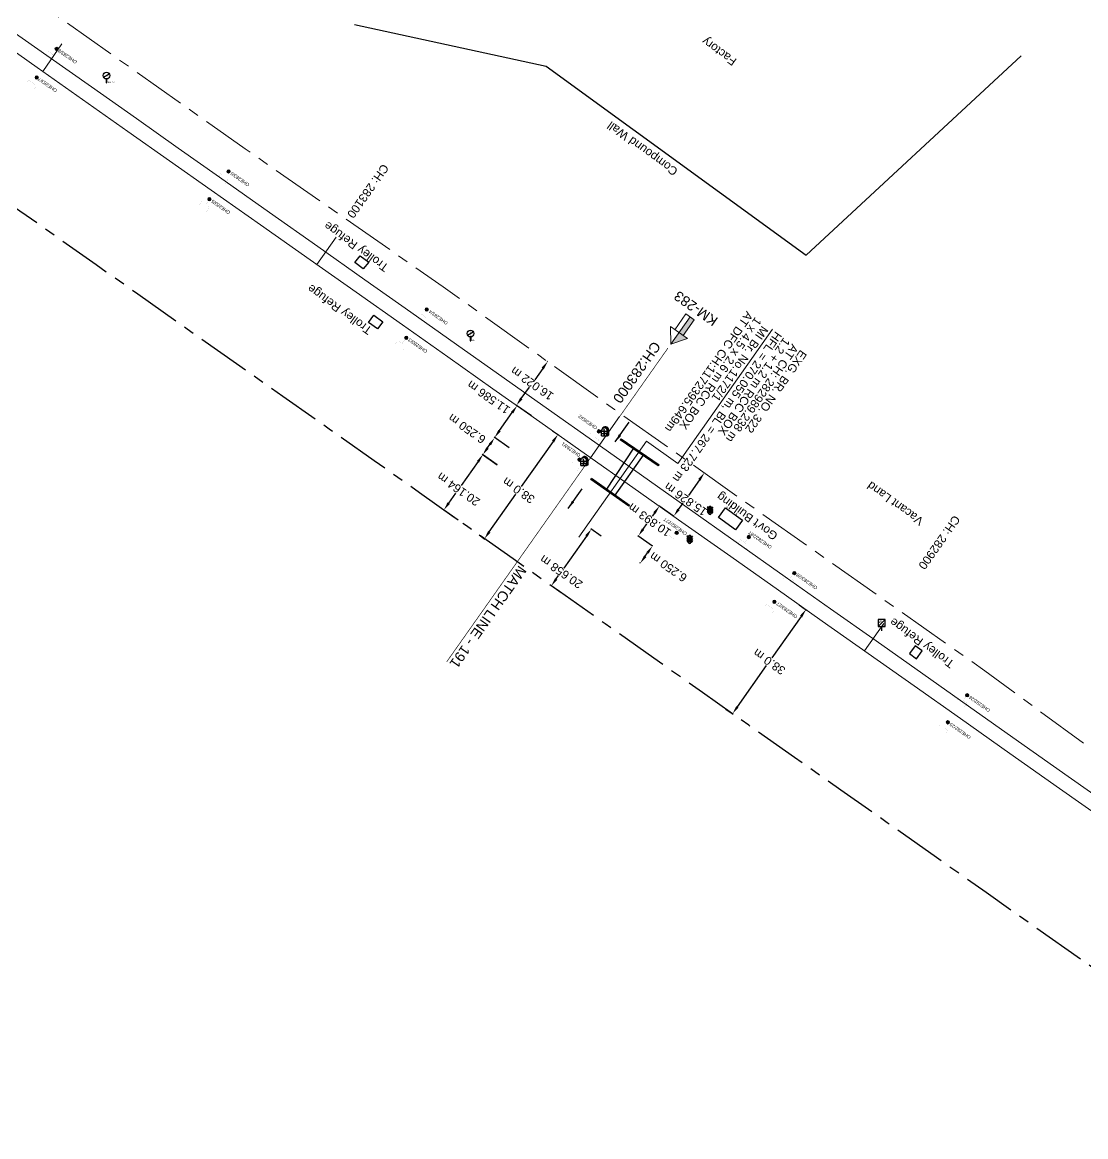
# Model space of a CAD drawing. Header units: metres. Extents: x 646303 to 662875, y 3366650 to 3378730.
# Drawn here: x 658349.4 to 658666.7, y 3369534.9 to 3369867.3 of the extents above; entities that cross this region are included whole.
import ezdxf
from ezdxf.enums import TextEntityAlignment as Align

# ---------------------------------------------------------------- set-up
doc = ezdxf.new("R2010")
doc.units = ezdxf.units.M
doc.header["$MEASUREMENT"] = 0
doc.header["$PDMODE"] = 3
doc.header["$PDSIZE"] = 0.5
doc.linetypes.add('CENTER', pattern=[50.8, 31.75, -6.35, 6.35, -6.35])
doc.linetypes.add('PHANTOM2', pattern=[1.25, 0.625, -0.125, 0.125, -0.125, 0.125, -0.125])
for name, color, linetype, lineweight in [('BOUNDARY DIMENTION', 10, 'Continuous', 0), ('BRIDGE DETAILS PLAN', 7, 'Continuous', 0), ('CANAL BOTTOM', 5, 'Continuous', 0), ('Existing Chainage', 7, 'Continuous', 0), ('Existing IR Track', 143, 'Continuous', 0), ('Existing Railway Boundary', 7, 'CENTER', 0), ('KM STONE', 7, 'Continuous', 0), ('OHE MAST', 8, 'Continuous', 0), ('OHE MAST TEXT', 8, 'Continuous', 0)]:
    doc.layers.add(name, color=color, linetype=linetype, lineweight=lineweight)
for name, color, linetype in [('COMPOUND_WALL', 251, 'Continuous'), ('CULVERT_PARAPET', 7, 'Continuous'), ('DFCC Boundary', 6, 'CENTER'), ('Dimension', 10, 'Continuous'), ('GOVT_BUILDING', 251, 'Continuous'), ('KILOMETER_STONE', 251, 'Continuous'), ('MATCH LINE', 7, 'Continuous'), ('SFL_SOFFIT_LVL', 251, 'Continuous'), ('Side Details', 251, 'Continuous'), ('Sign Board', 251, 'Continuous'), ('SIGNAL_POST', 8, 'Continuous'), ('T_G', 8, 'Continuous'), ('T_P', 8, 'Continuous'), ('TROLLEY_STAND', 7, 'Continuous')]:
    doc.layers.add(name, color=color, linetype=linetype)
doc.styles.add('CUT-FILL', font='cut-fill.shx', dxfattribs={"height": 2})
doc.styles.add('notes', font='romans.shx', dxfattribs={"height": 2})
doc.styles.get("Standard").update_dxf_attribs({"font": 'arial.ttf'})
doc.styles.add('Style-Arial', font='arial.ttf')
doc.dimstyles.new('DIM', dxfattribs={"dimtxt": 2.5, "dimasz": 2.5, "dimexe": 0.18, "dimexo": 0.0625, "dimgap": 0.09, "dimtad": 0, "dimtih": 1, "dimtoh": 1, "dimdec": 3, "dimzin": 0, "dimdsep": 46, "dimtxsty": 'Standard', "dimcen": 0.09, "dimadec": 0, "dimazin": 0, "dimtfac": 1, "dimtdec": 3, "dimtofl": 0, "dimtmove": 0, "dimatfit": 3, "dimfxl": 1, "dimtolj": 1, "dimtzin": 0, "dimarcsym": 0})
doc.dimstyles.new('ISO-25', dxfattribs={"dimtxt": 2.5, "dimasz": 2.5, "dimexe": 1.25, "dimexo": 0.625, "dimtad": 1, "dimtxsty": 'Standard', "dimcen": 2.5, "dimadec": 0, "dimazin": 0, "dimtfac": 1, "dimtmove": 0, "dimatfit": 3, "dimfxl": 1, "dimarcsym": 0})

# ---------------------------------------------------------------- blocks, each defined once
blk = doc.blocks.new('KMS')
blk.add_hatch(color=256).paths.add_polyline_path([(0.84, 1.71), (0.84, 0), (1.28, 0.25), (1.28, 1.71, 0.82134), (-0.65, 2.08, -0.601821)])
for points in [[(-0.84, 0), (-0.84, 1.71)], [(-0.84, 1.38), (0.84, 1.38)], [(-0.84, 0.64), (0.84, 0.64)], [(-0.84, 0), (0.84, 0)], [(0.84, 0), (0.84, 1.71)], [(0.84, 0), (1.28, 0.25)], [(1.28, 0.25), (1.28, 1.71)]]:
    blk.add_lwpolyline(points)
for centre, radius, start, end in [((0, 1.5), 0.867, 14.1462, 165.8538), ((0.28, 1.7), 1, 0.4859, 158.6661)]:
    blk.add_arc(centre, radius, start, end)
at = {"style": 'notes'}
for s, p in [('S', (-0.25, 0.09)), ('K', (-0.25, 1.58)), ('M', (-0.25, 0.81))]:
    blk.add_text(s, height=0.391, dxfattribs=at).set_placement(p)
blk = doc.blocks.new('SIG')
for color, points in [(1, [(-0.22, 0.42, 0.180295), (-0.01, 0.33, -0.00255), (0.01, 0.33, -0.00255), (0.02, 0.33, 0.180295), (0.23, 0.42, -0.002654), (0.25, 0.44, 0.184495), (0.33, 0.65, 1.000001), (-0.32, 0.65, 0.184495), (-0.24, 0.44, -0.002654)]), (2, [(0.23, -0.23, -0.002654), (0.25, -0.21, 0.184495), (0.33, 0.01, 1.000001), (-0.32, 0.01, 0.184495), (-0.24, -0.21, -0.002654), (-0.22, -0.23, 0.180295), (-0.01, -0.32, -0.00255), (0.01, -0.32, -0.00255), (0.02, -0.32, 0.180295)]), (3, [(0.23, -0.88, -0.002654), (0.25, -0.86, 0.184495), (0.33, -0.64, 1.000001), (-0.32, -0.64, 0.184495), (-0.24, -0.86, -0.002654), (-0.22, -0.88, 0.395599)])]:
    blk.add_hatch(color=color).paths.add_polyline_path(points)
for p, q in [((-0.31, 0.98), (-0.32, -0.9)), ((0.33, -0.9), (0.32, 0.98))]:
    blk.add_line(p, q)
for points in [[(-0.31, 0.98), (-0.81, 0.98, 0.198758), (-0.42, 0.41, 0.003814), (-0.31, 0.39, 0.003814)], [(-0.31, 0.33), (-0.81, 0.33, 0.198758), (-0.42, -0.23, 0.003727), (-0.32, -0.26, 0.003727)], [(0.32, 0.98), (0.82, 0.98, -0.198758), (0.44, 0.41, -0.003814), (0.32, 0.39, -0.003814)], [(0.32, 0.33), (0.82, 0.33, -0.198758), (0.44, -0.23, -0.003727), (0.33, -0.26, -0.003727)], [(-0.32, -0.32), (-0.81, -0.32, 0.198758), (-0.42, -0.88, 0.003639), (-0.32, -0.9)], [(0.33, -0.32), (0.82, -0.32, -0.198758), (0.44, -0.88, -0.003639), (0.33, -0.9)]]:
    blk.add_lwpolyline(points, format="xyb")
for centre, radius, start, end in [((0.01, 0.91), 0.324, 12.4049, 167.5951), ((0.01, 0.81), 0.357, 27.7578, 152.2422), ((0.01, -0.9), 0.324, 181.4572, 358.5428)]:
    blk.add_arc(centre, radius, start, end)
blk = doc.blocks.new('T-P')
at = {"color": 8}
for points in [[(-0.8, 1.71), (0.92, 2.73)], [(-0.78, 1.68), (0.94, 2.7)], [(0, 1.2), (0, 0)], [(0, 0), (0.15, 0)], [(0.15, 1.2), (0.15, 0)]]:
    blk.add_lwpolyline(points, dxfattribs=at)
blk.add_circle((0.08, 2.19), 1, dxfattribs=at)
at = {"color": 8, "style": 'CUT-FILL'}
for s, p in [('T', (-0.01, 2.5, 203.18)), ('P', (-0.01, 1.51, 203.18))]:
    blk.add_text(s, height=0.4, dxfattribs=at).set_placement(p)
blk = doc.blocks.new('T-G')
at = {"color": 8}
for points in [[(-0.87, 1.71), (0.85, 2.73)], [(-0.85, 1.68), (0.87, 2.7)], [(-0.07, 1.2), (-0.07, 0)], [(-0.07, 0), (0.07, 0)], [(0.07, 1.2), (0.07, 0)]]:
    blk.add_lwpolyline(points, dxfattribs=at)
blk.add_circle((0, 2.19), 1, dxfattribs=at)
at = {"color": 8, "style": 'CUT-FILL'}
for s, p in [('T', (-0.08, 2.5, 203.18)), ('G', (-0.08, 1.51, 203.18))]:
    blk.add_text(s, height=0.4, dxfattribs=at).set_placement(p)
blk = doc.blocks.new('WL')
for p, q in [((1.07, 3.42), (-1.06, 3.42)), ((-1.06, 3.42), (-1.06, 1.29)), ((1.07, 1.29), (1.07, 3.42)), ((-1.06, 1.29), (1.07, 1.29)), ((0, 1.29), (0, 0))]:
    blk.add_line(p, q)
blk.add_lwpolyline([(-1.06, 1.29), (1.07, 3.42)])
at = {"style": 'CUT-FILL'}
for s, p in [('W', (-0.84, 2.35)), ('L', (0.43, 1.56))]:
    blk.add_text(s, height=0.739, dxfattribs=at).set_placement(p)
blk = doc.blocks.new('OHE MAST')
h = blk.add_hatch(color=256)
edge = h.paths.add_edge_path()
edge.add_arc((0, 0), 0.514, 0, 360)
at = {"const_width": 0.01, "flags": 128}
for points in [[(1.5, 3.5), (1.5, 2), (-1.5, 2), (-1.5, 3.5)], [(0, 2), (0, 0)]]:
    blk.add_lwpolyline(points, dxfattribs=at)
blk.add_circle((0, 0), 0.514)
blk = doc.blocks.new('KM POST PLAN')
at = {"extrusion": (0, 0, -1)}
h = blk.add_hatch(color=256, dxfattribs=at)
h.paths.add_polyline_path([(0, -20), (0, -8.47), (3, -8.47), (3, -20)])
h.paths.add_polyline_path([(0, -8.47), (0, 0), (6.25, -8.47), (3, -8.47)], flags=16)
at = {"flags": 128}
for points in [[(0, 0), (-6.25, -8.47), (6.25, -8.47)], [(0, 0), (0, -20)], [(0, 0), (6.25, -8.47)], [(3, -8.47), (3, -20), (-3, -20), (-3, -8.47)]]:
    blk.add_lwpolyline(points, dxfattribs=at)
at = {"style": 'Style-Arial'}
blk.add_attdef('KM-POST', text='', height=6, dxfattribs=at).set_placement((0, -26, -263.95), align=Align.MIDDLE_CENTER)
blk = doc.blocks.new('*D1614')
at = {"layer": 'Defpoints', "color": 0, "transparency": 16777216}
for p in [(658537.41, 3369711.13), (658537.5, 3369711.07), (658533.9, 3369705.96)]:
    blk.add_point(p, dxfattribs=at)
at = {"layer": 'Dimension', "color": 0, "lineweight": -2, "transparency": 16777216}
for p, q in [((658537.45, 3369711.1), (658537.26, 3369711.24)), ((658535.25, 3369708.07), (658535.97, 3369709.09)), ((658533.85, 3369705.99), (658533.66, 3369706.13))]:
    blk.add_line(p, q, dxfattribs=at)
at = {"layer": 'Dimension', "color": 0, "transparency": 16777216}
for points in [[(658535.63, 3369709.33), (658536.31, 3369708.85), (658537.41, 3369711.13)], [(658534.91, 3369708.31), (658535.59, 3369707.83), (658533.81, 3369706.02)]]:
    blk.add_solid(points, dxfattribs=at)
at = {"layer": 'Dimension', "color": 0, "lineweight": 0, "transparency": 16777216, "insert": (658542.15, 3369704.85), "char_height": 2.5, "attachment_point": 5, "rotation": 145}
blk.add_mtext('\\A1;6.250 m', dxfattribs=at)
blk = doc.blocks.new('*D1615')
at = {"layer": 'Defpoints', "color": 0, "transparency": 16777216}
for p in [(658539.48, 3369723), (658543.76, 3369719.99), (658537.48, 3369711.08)]:
    blk.add_point(p, dxfattribs=at)
at = {"layer": 'Dimension', "color": 0, "lineweight": -2, "transparency": 16777216}
for p, q in [((658538.04, 3369720.96), (658537.36, 3369720)), ((658543.71, 3369720.02), (658539.33, 3369723.11)), ((658534.64, 3369716.14), (658535.78, 3369717.76)), ((658537.43, 3369711.12), (658533.05, 3369714.2))]:
    blk.add_line(p, q, dxfattribs=at)
at = {"layer": 'Dimension', "color": 0, "transparency": 16777216}
for points in [[(658537.7, 3369721.2), (658538.38, 3369720.72), (658539.48, 3369723)], [(658534.3, 3369716.38), (658534.98, 3369715.9), (658533.2, 3369714.1)]]:
    blk.add_solid(points, dxfattribs=at)
at = {"layer": 'Dimension', "color": 0, "lineweight": 0, "transparency": 16777216, "insert": (658536.57, 3369718.88), "char_height": 2.5, "attachment_point": 5, "rotation": 145}
blk.add_mtext('\\A1;10.893 m', dxfattribs=at)
blk = doc.blocks.new('*D1616')
at = {"layer": 'Defpoints', "color": 0, "transparency": 16777216}
for p in [(658490.35, 3369743.44), (658494.76, 3369740.38), (658491.19, 3369735.24)]:
    blk.add_point(p, dxfattribs=at)
at = {"layer": 'Dimension', "color": 0, "lineweight": -2, "transparency": 16777216}
for p, q in [((658494.71, 3369740.42), (658490.2, 3369743.54)), ((658488.21, 3369740.36), (658488.92, 3369741.39)), ((658491.14, 3369735.28), (658486.64, 3369738.41))]:
    blk.add_line(p, q, dxfattribs=at)
at = {"layer": 'Dimension', "color": 0, "transparency": 16777216}
for points in [[(658488.58, 3369741.62), (658489.26, 3369741.15), (658490.35, 3369743.44)], [(658487.87, 3369740.6), (658488.55, 3369740.12), (658486.78, 3369738.3)]]:
    blk.add_solid(points, dxfattribs=at)
at = {"layer": 'Dimension', "color": 0, "lineweight": 0, "transparency": 16777216, "insert": (658482.09, 3369746.11), "char_height": 2.5, "attachment_point": 5, "rotation": 145}
blk.add_mtext('\\A1;6.250 m', dxfattribs=at)
blk = doc.blocks.new('*D1617')
at = {"layer": 'Defpoints', "color": 0, "transparency": 16777216}
for p in [(658497.03, 3369752.96), (658501.41, 3369749.87), (658494.73, 3369740.4)]:
    blk.add_point(p, dxfattribs=at)
at = {"layer": 'Dimension', "color": 0, "lineweight": -2, "transparency": 16777216}
for p, q in [((658501.36, 3369749.9), (658496.89, 3369753.06)), ((658491.79, 3369745.53), (658495.59, 3369750.91)), ((658494.68, 3369740.44), (658490.2, 3369743.59))]:
    blk.add_line(p, q, dxfattribs=at)
at = {"layer": 'Dimension', "color": 0, "transparency": 16777216}
for points in [[(658495.25, 3369751.15), (658495.93, 3369750.67), (658497.03, 3369752.96)], [(658491.45, 3369745.77), (658492.13, 3369745.29), (658490.35, 3369743.49)]]:
    blk.add_solid(points, dxfattribs=at)
at = {"layer": 'Dimension', "color": 0, "lineweight": 0, "transparency": 16777216, "insert": (658488.53, 3369755.46), "char_height": 2.5, "attachment_point": 5, "rotation": 145}
blk.add_mtext('\\A1;11.586 m', dxfattribs=at)
blk = doc.blocks.new('*D1746')
at = {"layer": 'Defpoints', "color": 0, "linetype": 'ByBlock', "ltscale": 0.5, "transparency": 16777216}
for p in [(658552.9, 3369732.91), (658552.9, 3369732.91), (658543.76, 3369719.99)]:
    blk.add_point(p, dxfattribs=at)
at = {"layer": 'Existing Railway Boundary', "color": 0, "linetype": 'ByBlock', "lineweight": -2, "ltscale": 0.5, "transparency": 16777216}
for p, q in [((658551.45, 3369730.86), (658548.13, 3369726.17)), ((658552.85, 3369732.94), (658552.75, 3369733.01)), ((658545.2, 3369722.03), (658546.56, 3369723.94)), ((658543.71, 3369720.02), (658543.61, 3369720.09))]:
    blk.add_line(p, q, dxfattribs=at)
at = {"layer": 'Existing Railway Boundary', "color": 0, "linetype": 'ByBlock', "ltscale": 0.5, "transparency": 16777216}
for points in [[(658551.11, 3369731.11), (658551.79, 3369730.62), (658552.9, 3369732.91)], [(658544.86, 3369722.27), (658545.54, 3369721.79), (658543.76, 3369719.99)]]:
    blk.add_solid(points, dxfattribs=at)
at = {"layer": 'Existing Railway Boundary', "color": 0, "linetype": 'ByBlock', "ltscale": 0.5, "transparency": 16777216, "insert": (658547.35, 3369725.06), "char_height": 2.5, "attachment_point": 5, "rotation": 145}
blk.add_mtext('\\A1;15.826 m', dxfattribs=at)
blk = doc.blocks.new('*D1747')
at = {"layer": 'Defpoints', "color": 0, "linetype": 'ByBlock', "ltscale": 0.5, "transparency": 16777216}
for p in [(658506.17, 3369766.12), (658506.17, 3369766.12), (658496.85, 3369753.09)]:
    blk.add_point(p, dxfattribs=at)
at = {"layer": 'Existing Railway Boundary', "color": 0, "linetype": 'ByBlock', "lineweight": -2, "ltscale": 0.5, "transparency": 16777216}
for p, q in [((658504.71, 3369764.08), (658502.3, 3369760.71)), ((658506.12, 3369766.15), (658506.02, 3369766.22)), ((658498.3, 3369755.12), (658500.71, 3369758.49)), ((658496.8, 3369753.12), (658496.7, 3369753.19))]:
    blk.add_line(p, q, dxfattribs=at)
at = {"layer": 'Existing Railway Boundary', "color": 0, "linetype": 'ByBlock', "ltscale": 0.5, "transparency": 16777216}
for points in [[(658504.38, 3369764.33), (658505.05, 3369763.84), (658506.17, 3369766.12)], [(658497.96, 3369755.36), (658498.64, 3369754.88), (658496.85, 3369753.09)]]:
    blk.add_solid(points, dxfattribs=at)
at = {"layer": 'Existing Railway Boundary', "color": 0, "linetype": 'ByBlock', "ltscale": 0.5, "transparency": 16777216, "insert": (658501.51, 3369759.6), "char_height": 2.5, "attachment_point": 5, "rotation": 145}
blk.add_mtext('\\A1;16.022 m', dxfattribs=at)
blk = doc.blocks.new('*D1491')
at = {"layer": 'Defpoints', "color": 0, "transparency": 16777216}
for p in [(658522.14, 3369714.04), (658507.26, 3369699.25), (658510.23, 3369697.16)]:
    blk.add_point(p, dxfattribs=at)
at = {"layer": 'Dimension', "color": 0, "lineweight": -2, "transparency": 16777216}
for p, q in [((658517.72, 3369714.09), (658510.98, 3369704.53)), ((658522.09, 3369714.07), (658519.02, 3369716.24)), ((658508.7, 3369701.29), (658509.41, 3369702.3)), ((658510.18, 3369697.19), (658507.11, 3369699.35))]:
    blk.add_line(p, q, dxfattribs=at)
at = {"layer": 'Dimension', "color": 0, "transparency": 16777216}
for points in [[(658517.38, 3369714.33), (658518.07, 3369713.85), (658519.17, 3369716.13)], [(658508.36, 3369701.53), (658509.04, 3369701.05), (658507.26, 3369699.25)]]:
    blk.add_solid(points, dxfattribs=at)
at = {"layer": 'Dimension', "color": 0, "lineweight": 0, "transparency": 16777216, "insert": (658510.2, 3369703.41), "char_height": 2.5, "attachment_point": 5, "rotation": 145}
blk.add_mtext('\\A1;20.658 m', dxfattribs=at)
blk = doc.blocks.new('*D1461')
at = {"layer": 'BOUNDARY DIMENTION', "color": 0, "lineweight": -2, "transparency": 16777216}
for p, q in [((662244.85, 3367095.44), (662244.16, 3367095.87)), ((662242.98, 3367093.66), (662239.54, 3367088.19)), ((662233.82, 3367079.1), (662238.08, 3367085.88)), ((662233.03, 3367076.64), (662232.33, 3367077.07))]:
    blk.add_line(p, q, dxfattribs=at)
at = {"layer": 'BOUNDARY DIMENTION', "color": 0, "transparency": 16777216}
for points in [[(662242.62, 3367093.88), (662243.33, 3367093.44), (662244.31, 3367095.78)], [(662233.46, 3367079.32), (662234.17, 3367078.87), (662232.49, 3367076.98)]]:
    blk.add_solid(points, dxfattribs=at)
at = {"layer": 'Defpoints', "color": 0, "linetype": 'Continuous', "ltscale": 0.5, "transparency": 16777216}
for p in [(647418.1, 3377902.15), (647420.31, 3377900.52), (647398.68, 3377871.33)]:
    blk.add_point(p, dxfattribs=at)
at = {"layer": 'Defpoints', "color": 0, "transparency": 16777216}
for p in [(662244.31, 3367095.78), (662244.9, 3367095.41), (662233.08, 3367076.61)]:
    blk.add_point(p, dxfattribs=at)
at = {"layer": 'DFCC Boundary', "color": 0, "linetype": 'Continuous', "lineweight": -2, "ltscale": 0.5, "transparency": 16777216}
for p, q in [((647416.61, 3377900.14), (647413.17, 3377895.5)), ((647420.26, 3377900.55), (647417.96, 3377902.26)), ((647397.96, 3377874.97), (647411.54, 3377893.3)), ((647398.63, 3377871.36), (647396.32, 3377873.07))]:
    blk.add_line(p, q, dxfattribs=at)
at = {"layer": 'DFCC Boundary', "color": 0, "linetype": 'Continuous', "ltscale": 0.5, "transparency": 16777216}
for points in [[(647416.28, 3377900.39), (647416.95, 3377899.9), (647418.1, 3377902.15)], [(647397.62, 3377875.22), (647398.29, 3377874.72), (647396.47, 3377872.96)]]:
    blk.add_solid(points, dxfattribs=at)
at = {"layer": 'BOUNDARY DIMENTION', "color": 0, "transparency": 16777216, "insert": (662238.81, 3367087.03), "char_height": 2.5, "attachment_point": 5, "rotation": 145}
blk.add_mtext('\\A1;22.208 m', dxfattribs=at)
at = {"layer": 'DFCC Boundary', "color": 0, "linetype": 'Continuous', "ltscale": 0.5, "transparency": 16777216, "insert": (647412.36, 3377894.4), "char_height": 2.5, "attachment_point": 5, "rotation": 145}
blk.add_mtext('\\A1;36.332 m', dxfattribs=at)
blk = doc.blocks.new('*D1462')
at = {"layer": 'BOUNDARY DIMENTION', "color": 0, "lineweight": -2, "transparency": 16777216}
for p, q in [((662551.8, 3366887.49), (662550.44, 3366888.48)), ((662549.11, 3366886.35), (662541.43, 3366875.79)), ((662534.84, 3366866.73), (662539.82, 3366873.58)), ((662534.58, 3366863.83), (662533.22, 3366864.82))]:
    blk.add_line(p, q, dxfattribs=at)
at = {"layer": 'BOUNDARY DIMENTION', "color": 0, "transparency": 16777216}
for points in [[(662548.78, 3366886.6), (662549.45, 3366886.11), (662550.58, 3366888.38)], [(662534.5, 3366866.98), (662535.18, 3366866.49), (662533.37, 3366864.71)]]:
    blk.add_solid(points, dxfattribs=at)
at = {"layer": 'Defpoints', "color": 0, "linetype": 'Continuous', "ltscale": 0.5, "transparency": 16777216}
for p in [(647247.45, 3378028.49), (647249.19, 3378027.21), (647225.93, 3377999.21)]:
    blk.add_point(p, dxfattribs=at)
at = {"layer": 'Defpoints', "color": 0, "transparency": 16777216}
for p in [(662551.85, 3366887.45), (662533.37, 3366864.71), (662534.63, 3366863.79)]:
    blk.add_point(p, dxfattribs=at)
at = {"layer": 'DFCC Boundary', "color": 0, "linetype": 'Continuous', "lineweight": -2, "ltscale": 0.5, "transparency": 16777216}
for p, q in [((647247.5, 3378028.45), (647249.34, 3378027.1)), ((647247.71, 3378025.19), (647242.02, 3378017.45)), ((647229.16, 3377999.94), (647240.4, 3378015.24)), ((647225.98, 3377999.17), (647227.82, 3377997.82))]:
    blk.add_line(p, q, dxfattribs=at)
at = {"layer": 'DFCC Boundary', "color": 0, "linetype": 'Continuous', "ltscale": 0.5, "transparency": 16777216}
for points in [[(647247.37, 3378025.44), (647248.05, 3378024.94), (647249.19, 3378027.21)], [(647228.82, 3378000.19), (647229.49, 3377999.7), (647227.68, 3377997.93)]]:
    blk.add_solid(points, dxfattribs=at)
at = {"layer": 'BOUNDARY DIMENTION', "color": 0, "transparency": 16777216, "insert": (662540.62, 3366874.68), "char_height": 2.5, "attachment_point": 5, "rotation": 145}
blk.add_mtext('\\A1;29.264 m', dxfattribs=at)
at = {"layer": 'DFCC Boundary', "color": 0, "linetype": 'Continuous', "ltscale": 0.5, "transparency": 16777216, "insert": (647241.21, 3378016.35), "char_height": 2.5, "attachment_point": 5, "rotation": 145}
blk.add_mtext('\\A1;36.332 m', dxfattribs=at)
blk = doc.blocks.new('*D1463')
at = {"layer": 'BOUNDARY DIMENTION', "color": 0, "lineweight": -2, "transparency": 16777216}
for p, q in [((662172.51, 3367140.93), (662173.68, 3367140.19)), ((662172.2, 3367138.17), (662169.01, 3367133.1)), ((662164.89, 3367126.55), (662167.55, 3367130.78)), ((662162.55, 3367125.07), (662163.71, 3367124.34))]:
    blk.add_line(p, q, dxfattribs=at)
at = {"layer": 'BOUNDARY DIMENTION', "color": 0, "transparency": 16777216}
for points in [[(662171.85, 3367138.39), (662172.55, 3367137.95), (662173.53, 3367140.29)], [(662164.54, 3367126.77), (662165.24, 3367126.33), (662163.56, 3367124.44)]]:
    blk.add_solid(points, dxfattribs=at)
at = {"layer": 'Defpoints', "color": 0, "linetype": 'Continuous', "ltscale": 0.5, "transparency": 16777216}
for p in [(647211.24, 3378055.28), (647211.52, 3378055.08), (647189.88, 3378025.9)]:
    blk.add_point(p, dxfattribs=at)
at = {"layer": 'Defpoints', "color": 0, "transparency": 16777216}
for p in [(662172.46, 3367140.96), (662173.53, 3367140.29), (662162.49, 3367125.11)]:
    blk.add_point(p, dxfattribs=at)
at = {"layer": 'DFCC Boundary', "color": 0, "linetype": 'Continuous', "lineweight": -2, "ltscale": 0.5, "transparency": 16777216}
for p, q in [((647209.75, 3378053.28), (647208.18, 3378051.16)), ((647211.47, 3378055.12), (647211.1, 3378055.39)), ((647191.09, 3378028.11), (647206.55, 3378048.96)), ((647189.83, 3378025.93), (647189.46, 3378026.21))]:
    blk.add_line(p, q, dxfattribs=at)
at = {"layer": 'DFCC Boundary', "color": 0, "linetype": 'Continuous', "ltscale": 0.5, "transparency": 16777216}
for points in [[(647209.42, 3378053.52), (647210.09, 3378053.03), (647211.24, 3378055.28)], [(647190.76, 3378028.36), (647191.43, 3378027.86), (647189.6, 3378026.1)]]:
    blk.add_solid(points, dxfattribs=at)
at = {"layer": 'BOUNDARY DIMENTION', "color": 0, "transparency": 16777216, "insert": (662168.28, 3367131.94), "char_height": 2.5, "attachment_point": 5, "rotation": 145}
blk.add_mtext('\\A1;18.726 m', dxfattribs=at)
at = {"layer": 'DFCC Boundary', "color": 0, "linetype": 'Continuous', "ltscale": 0.5, "transparency": 16777216, "insert": (647207.37, 3378050.06), "char_height": 2.5, "attachment_point": 5, "rotation": 145}
blk.add_mtext('\\A1;36.332 m', dxfattribs=at)
blk = doc.blocks.new('*D1915')
at = {"layer": 'BOUNDARY DIMENTION', "color": 0, "lineweight": -2, "transparency": 16777216}
for p, q in [((658491.11, 3369735.3), (658486.68, 3369738.43)), ((658485.38, 3369736.29), (658480.35, 3369729.16)), ((658476.64, 3369723.9), (658478.77, 3369726.92)), ((658479.48, 3369718.83), (658475.05, 3369721.96))]:
    blk.add_line(p, q, dxfattribs=at)
at = {"layer": 'BOUNDARY DIMENTION', "color": 0, "transparency": 16777216}
for points in [[(658485.04, 3369736.53), (658485.72, 3369736.05), (658486.82, 3369738.33)], [(658476.29, 3369724.14), (658476.98, 3369723.66), (658475.19, 3369721.86)]]:
    blk.add_solid(points, dxfattribs=at)
at = {"layer": 'Defpoints', "color": 0, "transparency": 16777216}
for p in [(658491.16, 3369735.27), (658475.19, 3369721.86), (658479.53, 3369718.8)]:
    blk.add_point(p, dxfattribs=at)
at = {"layer": 'BOUNDARY DIMENTION', "color": 0, "transparency": 16777216, "insert": (658479.56, 3369728.04), "char_height": 2.5, "attachment_point": 5, "rotation": 145}
blk.add_mtext('\\A1;20.164 m', dxfattribs=at)
blk = doc.blocks.new('*D1896')
at = {"layer": 'Defpoints', "color": 0, "linetype": 'Continuous', "ltscale": 0.5, "transparency": 16777216}
for p in [(658581.14, 3369693.6), (658583.21, 3369692.14), (658559.25, 3369662.54)]:
    blk.add_point(p, dxfattribs=at)
at = {"layer": 'DFCC Boundary', "color": 0, "linetype": 'Continuous', "lineweight": -2, "ltscale": 0.5, "transparency": 16777216}
for p, q in [((658581.19, 3369693.56), (658583.36, 3369692.03)), ((658581.77, 3369690.09), (658573.05, 3369677.73)), ((658562.76, 3369663.12), (658571.48, 3369675.49)), ((658559.3, 3369662.5), (658561.47, 3369660.97))]:
    blk.add_line(p, q, dxfattribs=at)
at = {"layer": 'DFCC Boundary', "color": 0, "linetype": 'Continuous', "ltscale": 0.5, "transparency": 16777216}
for points in [[(658581.43, 3369690.33), (658582.11, 3369689.85), (658583.21, 3369692.14)], [(658562.42, 3369663.36), (658563.1, 3369662.88), (658561.32, 3369661.08)]]:
    blk.add_solid(points, dxfattribs=at)
at = {"layer": 'DFCC Boundary', "color": 0, "linetype": 'Continuous', "ltscale": 0.5, "transparency": 16777216, "insert": (658572.27, 3369676.61), "char_height": 2.5, "attachment_point": 5, "rotation": 145}
blk.add_mtext('\\A1;38.0 m', dxfattribs=at)
blk = doc.blocks.new('*D1755')
at = {"layer": 'Defpoints', "color": 0, "linetype": 'Continuous', "ltscale": 0.5, "transparency": 16777216}
for p in [(658507.56, 3369745.52), (658509.22, 3369744.35), (658485.65, 3369714.48)]:
    blk.add_point(p, dxfattribs=at)
at = {"layer": 'DFCC Boundary', "color": 0, "linetype": 'Continuous', "lineweight": -2, "ltscale": 0.5, "transparency": 16777216}
for p, q in [((658507.62, 3369745.48), (658509.37, 3369744.24)), ((658507.78, 3369742.31), (658498.27, 3369728.83)), ((658488.75, 3369715.35), (658496.69, 3369726.59)), ((658485.7, 3369714.44), (658487.46, 3369713.2))]:
    blk.add_line(p, q, dxfattribs=at)
at = {"layer": 'DFCC Boundary', "color": 0, "linetype": 'Continuous', "ltscale": 0.5, "transparency": 16777216}
for points in [[(658507.44, 3369742.55), (658508.12, 3369742.07), (658509.22, 3369744.35)], [(658488.41, 3369715.59), (658489.09, 3369715.11), (658487.31, 3369713.31)]]:
    blk.add_solid(points, dxfattribs=at)
at = {"layer": 'DFCC Boundary', "color": 0, "linetype": 'Continuous', "ltscale": 0.5, "transparency": 16777216, "insert": (658497.48, 3369727.71), "char_height": 2.5, "attachment_point": 5, "rotation": 145}
blk.add_mtext('\\A1;38.0 m', dxfattribs=at)

msp = doc.modelspace()

# ---------------------------------------------------------------- linework, layer by layer
at = {"layer": 'BRIDGE DETAILS PLAN', "color": 7, "linetype": 'Continuous', "lineweight": 0, "flags": 128}
msp.add_lwpolyline([(658573.2272, 3369775.7678), (658545.0216, 3369735.7811), (658535.6389, 3369742.3994), (658515.4673, 3369713.8023)], dxfattribs=at)
at = {"layer": 'COMPOUND_WALL', "linetype": 'Continuous'}
msp.add_polyline3d([(658448.546, 3369866.634, 270), (658505.693, 3369854.256, 270.026), (658583.284, 3369797.901, 270.058), (658647.446, 3369857.351, 270.005)], dxfattribs=at)
msp.add_polyline3d([(658448.546, 3369866.634, 270), (658505.693, 3369854.256, 270.026), (658583.284, 3369797.901, 270.058), (658647.446, 3369857.351, 270.005)], dxfattribs=at)
at = {"layer": 'CULVERT_PARAPET', "linetype": 'Continuous'}
for points in [[(658539.149, 3369735.037, 270.868), (658527.755, 3369742.763, 270.891), (658528.062, 3369743.059, 270.888), (658539.456, 3369735.333, 270.888)], [(658530.326, 3369722.965, 270.799), (658519.075, 3369730.996, 270.834), (658519.279, 3369731.333, 270.833), (658530.53, 3369723.302, 270.833)]]:
    msp.add_polyline3d(points, close=True, dxfattribs=at)
at = {"layer": 'DFCC Boundary', "ltscale": 0.5, "flags": 128}
msp.add_lwpolyline([(662565.6431, 3366842.0459), (662548.217, 3366854.2838), (662532.9064, 3366864.9999), (662517.5595, 3366875.7415), (662503.9915, 3366885.2805), (662490.4749, 3366894.7833), (662474.3945, 3366906.0736), (662458.24, 3366917.4159), (662441.4584, 3366929.1606), (662424.5366, 3366941.0035), (662407.7649, 3366952.7786), (662401.9048, 3366956.8928), (662320.9687, 3367015.5234), (662173.0911, 3367118.297), (662018.0169, 3367217.942), (662022.9408, 3367225.2355), (661945.6773, 3367280.5926), (661744.5178, 3367412.7853), (661728.4159, 3367389.8783), (661409.5023, 3367613.7762), (661431.3001, 3367645.1669), (661427.7408, 3367647.6718), (661418.8583, 3367653.9104), (661409.9095, 3367660.1956), (661395.2505, 3367670.5394), (661384.8196, 3367677.9127), (661375.1078, 3367684.7268), (661367.5374, 3367690.0517), (661358.0886, 3367696.6907), (661348.6239, 3367703.3322), (661344.5162, 3367706.2202), (661344.9668, 3367706.8618), (661335.3627, 3367713.6144), (661327.3851, 3367719.2077), (661318.2791, 3367725.5812), (661309.8813, 3367731.4842), (661284.4315, 3367749.4044), (661267.3402, 3367761.4491), (661243.4783, 3367778.4888), (661216.7453, 3367741.0546), (661213.241, 3367743.5572), (661195.5836, 3367756.6071), (661177.9702, 3367769.626), (661156.4467, 3367785.8356), (661148.0607, 3367792.1995), (661133.6905, 3367803.0041), (661119.5191, 3367813.6733), (661105.6946, 3367823.9215), (661093.9054, 3367832.6241), (661077.5228, 3367844.5054), (661061.2799, 3367856.285), (661045.32, 3367867.5775), (661029.0726, 3367879.0734), (661013.2584, 3367890.1762), (660997.2782, 3367901.3956), (660980.9788, 3367912.8451), (660964.6327, 3367924.3276), (660947.3461, 3367936.4864), (660930.1333, 3367948.5934), (660912.5707, 3367960.9093), (660894.9306, 3367973.2796), (660877.6422, 3367985.4277), (660860.2634, 3367997.6393), (660842.9781, 3368009.8166), (660825.4983, 3368022.131), (660811.339, 3368032.2028), (660797.4119, 3368042.1094), (660782.5128, 3368052.5993), (660767.4808, 3368063.1827), (660751.0012, 3368074.7254), (660734.3125, 3368086.4147), (660719.3275, 3368096.9585), (660704.3795, 3368107.4761), (660688.7093, 3368118.477), (660672.9397, 3368129.5475), (660655.797, 3368141.5941), (660638.5652, 3368153.7032), (660622.8618, 3368164.7374), (660607.1396, 3368175.7847), (660591.9852, 3368186.3839), (660576.7315, 3368197.0526), (660560.3095, 3368208.6108), (660544.116, 3368220.0082), (660528.3397, 3368231.0748), (660512.5414, 3368242.1568), (660497.4509, 3368252.7533), (660482.4222, 3368263.3065), (660466.968, 3368274.1704), (660451.6169, 3368284.9618), (660435.5277, 3368296.2674), (660419.4587, 3368307.5588), (660403.2343, 3368318.9753), (660387.0692, 3368330.3501), (660371.9016, 3368340.9863), (660362.0092, 3368347.9233), (660341.7308, 3368362.192), (660326.8725, 3368372.6492), (660312.0627, 3368383.0453), (660297.0115, 3368393.6109), (660281.2321, 3368404.7091), (660265.4328, 3368415.8212), (660253.8818, 3368423.9326), (660242.0763, 3368432.2231), (660226.6332, 3368443.1155), (660211.0272, 3368454.1226), (660195.2302, 3368465.2236), (660179.3654, 3368476.3723), (660162.5154, 3368488.1794), (660145.4635, 3368500.1281), (660129.3603, 3368511.4565), (660113.1961, 3368522.8278), (660097.2382, 3368534.0507), (660081.2523, 3368545.2932), (660064.458, 3368557.1251), (660047.7677, 3368568.8837), (660032.4691, 3368579.6352), (660017.2758, 3368590.3126), (660000.1632, 3368602.3052), (659983.0731, 3368614.282), (659967.2319, 3368625.4031), (659951.3427, 3368636.5582), (659932.0647, 3368650.1756), (659913.1258, 3368663.5536), (659898.2493, 3368674.0163), (659881.7667, 3368685.6055), (659866.0047, 3368696.7435), (659850.3373, 3368707.8146), (659834.6333, 3368718.8575), (659818.6461, 3368730.0995), (659804.3398, 3368740.181), (659789.9481, 3368750.3227), (659772.9194, 3368762.3136), (659755.8766, 3368774.3145), (659741.0752, 3368784.7603), (659726.3396, 3368795.1596), (659712.011, 3368805.2432), (659697.6029, 3368815.3827), (659684.3535, 3368824.7302), (659671.1528, 3368834.0432), (659654.2885, 3368845.8933), (659636.8714, 3368858.1319), (659622.1467, 3368868.7872), (659608.2832, 3368878.8192), (659592.7424, 3368889.7844), (659576.9096, 3368900.9551), (659562.5868, 3368911.0537), (659553.5917, 3368917.3959), (659534.7433, 3368930.6917), (659521.2685, 3368940.2021), (659508.0292, 3368949.5538), (659494.8098, 3368958.8914), (659481.3273, 3368968.4018), (659467.9498, 3368977.8382), (659454.4923, 3368987.2582), (659440.7837, 3368996.854), (659425.5597, 3369007.614), (659410.0492, 3369018.5753), (659397.5675, 3369027.3641), (659384.5623, 3369036.5214), (659370.5054, 3369046.4276), (659356.4132, 3369056.3585), (659342.3201, 3369066.3092), (659331.8447, 3369073.7055), (659314.7098, 3369085.825), (659301.2296, 3369095.3614), (659287.1805, 3369105.2924), (659273.0852, 3369115.2561), (659259.8762, 3369124.5882), (659246.575, 3369133.9855), (659233.3676, 3369143.319), (659220.1207, 3369152.6803), (659206.3404, 3369162.3938), (659192.4106, 3369172.2127), (659178.3672, 3369182.1367), (659164.3785, 3369192.022), (659162.9385, 3369193.0388), (659183.6795, 3369222.4635), (659172.119, 3369230.6258), (659159.1298, 3369239.7969), (659148.6068, 3369247.2055), (659138.0069, 3369254.6684), (659119.1994, 3369267.9214), (659100.365, 3369281.1933), (659085.533, 3369291.6533), (659070.676, 3369302.1309), (659061.4534, 3369308.6334), (659052.1019, 3369315.2268), (659038.8969, 3369324.5617), (659025.7603, 3369333.8483), (659012.2746, 3369343.3047), (659000.2935, 3369351.7058), (658985.7542, 3369361.9126), (658972.701, 3369371.0824), (658959.9309, 3369380.1093), (658947.2513, 3369389.0721), (658932.3759, 3369399.5827), (658921.8345, 3369407.031), (658905.9406, 3369418.2511), (658894.3687, 3369426.4196), (658881.1048, 3369435.7663), (658867.8714, 3369445.0915), (658853.3089, 3369455.3761), (658838.9326, 3369465.5292), (658823.5657, 3369476.1988), (658807.8953, 3369487.0791), (658792.9935, 3369497.6726), (658789.1301, 3369500.4191), (658764.5252, 3369517.7675), (658750.6615, 3369527.5465), (658735.8772, 3369537.9899), (658721.0329, 3369548.4756), (658706.8044, 3369558.4963), (658692.4812, 3369568.5836), (658679.0099, 3369578.0951), (658665.5152, 3369587.6232), (658651.2818, 3369597.6569), (658636.9905, 3369607.7316), (658622.1701, 3369618.1873), (658607.4224, 3369628.5918), (658593.6263, 3369638.3112), (658579.8399, 3369648.0238), (658566.1309, 3369657.6871), (658552.3621, 3369667.3926), (658537.8692, 3369677.626), (658523.3279, 3369687.8934), (658509.6438, 3369697.5459), (658495.8531, 3369707.2734), (658481.9269, 3369717.1048), (658467.9459, 3369726.9748), (658454.4251, 3369736.5125), (658440.9599, 3369746.011), (658427.1565, 3369755.7285), (658413.3787, 3369765.428), (658398.646, 3369775.8103), (658383.9067, 3369786.1972), (658371.4552, 3369794.9743), (658359.0483, 3369803.72), (658345.546, 3369813.2195), (658332.0048, 3369822.7464), (658318.5168, 3369832.2514), (658305.0219, 3369841.7615), (658291.2617, 3369851.4373), (658277.4987, 3369861.115), (658264.1625, 3369870.4871), (658250.7424, 3369879.918), (658237.5823, 3369889.1736), (658224.3865, 3369898.4543), (658209.4318, 3369909.0033), (658194.5636, 3369919.4914), (658180.151, 3369929.6325), (658165.7287, 3369939.7804), (658156.9292, 3369945.9856), (658133.9487, 3369962.1448), (658109.9616, 3369979.0407), (658086.1386, 3369995.8212), (658069.4823, 3370007.553), (658052.6981, 3370019.3752), (658033.9581, 3370032.6043), (658015.0826, 3370045.9289), (657994.939, 3370060.1316), (657974.6985, 3370074.4026), (657960.2252, 3370084.5842), (657945.643, 3370094.8424), (657928.629, 3370106.7917), (657911.5911, 3370118.7415), (657890.9691, 3370133.2895), (657870.7134, 3370147.5792), (657850.3966, 3370161.8284), (657830.1146, 3370176.0529), (657812.1714, 3370188.7253), (657794.2418, 3370201.388), (657775.9501, 3370214.2546), (657757.6685, 3370227.1142), (657736.4935, 3370242.019), (657715.8063, 3370256.5806), (657697.09, 3370269.7238), (657676.8418, 3370283.9453), (657670.0518, 3370288.7482), (657661.5164, 3370294.7857), (657642.367, 3370308.2307), (657623.1765, 3370321.7045), (657605.0199, 3370334.4839), (657586.8248, 3370347.2905), (657568.2781, 3370360.3555), (657549.69, 3370373.4497), (657534.1551, 3370384.3835), (657518.595, 3370395.335), (657503.5822, 3370405.9238), (657488.6113, 3370416.483), (657477.4694, 3370424.3177), (657456.7199, 3370394.899), (657452.1854, 3370398.0875), (657436.4649, 3370409.1418), (657420.2829, 3370420.542), (657404.1975, 3370431.8742), (657387.5582, 3370443.5761), (657370.8643, 3370455.3165), (657356.3586, 3370465.5498), (657342.0257, 3370475.6612), (657334.1018, 3370481.2282), (657342.1648, 3370492.6732), (657327.3432, 3370503.0861), (657304.5869, 3370519.0736), (657286.4992, 3370531.7939), (657268.5013, 3370544.451), (657251.4778, 3370556.4153), (657234.5183, 3370568.3346), (657219.7856, 3370578.7204), (657205.1604, 3370589.0304), (657189.9505, 3370599.7163), (657174.7446, 3370610.3994), (657157.229, 3370622.7139), (657139.8436, 3370634.9368), (657122.2775, 3370647.282), (657104.8724, 3370659.514), (657088.6726, 3370670.9041), (657072.3463, 3370682.3832), (657052.4463, 3370696.3561), (657032.2468, 3370710.5392), (657017.2111, 3370721.1335), (657002.3465, 3370731.6074), (656985.5169, 3370743.3847), (656968.6279, 3370755.2036), (656952.6202, 3370766.4469), (656936.5129, 3370777.7603), (656917.7376, 3370790.961), (656898.7021, 3370804.3447), (656880.5471, 3370817.1216), (656862.3859, 3370829.9029), (656845.3825, 3370841.8619), (656828.6857, 3370853.6052), (656810.2968, 3370866.5434), (656792.0928, 3370879.3517), (656770.106, 3370894.8035), (656748.097, 3370910.271), (656728.4902, 3370924.0664), (656709.0221, 3370937.7643), (656692.8289, 3370949.1481), (656676.4723, 3370960.6469), (656657.4402, 3370974.0598), (656638.281, 3370987.5622), (656621.3401, 3370999.4861), (656604.5392, 3371011.3113), (656585.7485, 3371024.5046), (656566.9099, 3371037.7317), (656537.298, 3371058.585), (656532.701, 3371052.0376), (656368.7794, 3371159.4659), (656280.7288, 3371198.5806), (656189.7218, 3371230.5142), (656096.9021, 3371265.9123), (656004.8733, 3371310.8246), (655917.3616, 3371369.3401), (655838.0052, 3371438.656), (655768.8371, 3371518.5854), (655712.6719, 3371608.6179), (655647.9895, 3371736.3311)], dxfattribs=at)
at = {"layer": 'Existing Chainage', "color": 0, "linetype": 'Continuous', "lineweight": 13, "flags": 128}
for points in [[(658361.2598, 3369860.8534), (658355.5057, 3369852.6747)], [(658443.0165, 3369803.2648), (658437.26, 3369795.0879)], [(658527.6308, 3369749.7167), (658518.9847, 3369737.4593)], [(658606.4587, 3369687.9868), (658600.6973, 3369679.8133)]]:
    msp.add_lwpolyline(points, dxfattribs=at)
at = {"layer": 'Existing IR Track', "flags": 128}
for points in [[(658343.0619, 3369867.0849), (658356.7103, 3369857.4584), (658370.0531, 3369848.051), (658383.4555, 3369838.6015), (658395.9753, 3369829.7649), (658408.2256, 3369821.1186), (658423.1557, 3369810.5924), (658437.5991, 3369800.4093), (658451.6419, 3369790.5096), (658465.3409, 3369780.8522), (658478.9301, 3369771.2586), (658493.1411, 3369761.226), (658506.4386, 3369751.8349), (658520.2363, 3369742.0904), (658534.1236, 3369732.261), (658547.7953, 3369722.5842), (658562.3531, 3369712.3087), (658577.0523, 3369701.9334), (658590.5797, 3369692.3769), (658604.1225, 3369682.8094), (658618.0525, 3369672.9855), (658631.7104, 3369663.3533), (658646.6179, 3369652.846), (658661.421, 3369642.4123), (658675.713, 3369632.3191)], [(658340.4065, 3369863.3134), (658353.8944, 3369853.8083), (658367.4115, 3369844.2984), (658380.9138, 3369834.7989), (658393.3488, 3369826.0334), (658405.8004, 3369817.2563), (658420.5356, 3369806.8722), (658435.2684, 3369796.49), (658449.0313, 3369786.8009), (658462.8347, 3369777.0834), (658476.3293, 3369767.5642), (658489.8501, 3369758.0265), (658503.8424, 3369748.1485), (658517.7686, 3369738.3171), (658531.5472, 3369728.5981), (658545.2313, 3369718.9456), (658559.7875, 3369708.6677), (658574.2804, 3369698.4343), (658588.0243, 3369688.7464), (658601.7333, 3369679.0831), (658615.5116, 3369669.3762), (658629.3078, 3369659.6567), (658644.0761, 3369649.2377), (658658.8965, 3369638.782), (658673.1764, 3369628.7154)]]:
    msp.add_lwpolyline(points, dxfattribs=at)
at = {"layer": 'Existing Railway Boundary', "ltscale": 0.5, "flags": 128}
msp.add_lwpolyline([(661261.7891, 3367825.266), (661056.265, 3367974.075), (660993.301, 3368017.793), (660936.05, 3368056.271), (660878.069, 3368096.898), (660619.115, 3368276.641), (660585.57, 3368300.327), (660527.021, 3368341.267), (660475.796, 3368378.834), (660472.525, 3368381.207), (660354.292, 3368462.605), (660294.488, 3368503.833), (660263.456, 3368528.086), (660239.049, 3368541.658), (660181.559, 3368585.221), (660122.552, 3368626.428), (660067.615, 3368665.39), (660038.774, 3368685.67), (660013.248, 3368703.186), (659738.162, 3368894.558), (659689.517, 3368933.836), (659629.745, 3368974.06), (659574.708, 3369013.277), (659518.309, 3369050.492), (659464.579, 3369090.051), (659349.668, 3369170.723), (659290.065, 3369211.752), (659242.569, 3369244.656), (659188.19, 3369284.473), (659129.796, 3369327.676), (659081.69, 3369359.821), (659031.063, 3369397.024), (658979.264, 3369433.353), (658865.974, 3369516.982), (658811.255, 3369554.498), (658751.073, 3369594.048), (658694.993, 3369631.12), (658636.558, 3369673.911), (658584.848, 3369710.307), (658526.088, 3369751.867), (658475.026, 3369788.399), (658415.871, 3369829.614), (658358.4433, 3369870.2353), (658365.6376, 3369880.8523), (658315.7686, 3369914.6449), (658262.4534, 3369951.1191), (658207.5898, 3369987.2088), (658170.1377, 3370012.0734), (658163.95, 3370016.0498), (658153.8737, 3370024.2065), (658103.11, 3370064.883), (658050.4836, 3370102.7082), (658036.3757, 3370112.9363)], dxfattribs=at)
at = {"layer": 'GOVT_BUILDING', "linetype": 'Continuous'}
msp.add_polyline3d([(658562.181, 3369715.94, 270.424), (658557.142, 3369719.59, 270.564), (658559.229, 3369722.51, 271.194), (658564.2693, 3369718.8591, 271.194)], close=True, dxfattribs=at)
at = {"layer": 'MATCH LINE', "linetype": 'PHANTOM2', "ltscale": 15, "const_width": 0.2}
msp.add_lwpolyline([(658542.0276, 3369770.1269), (658476.0296, 3369676.5623)], dxfattribs=at)
at = {"layer": 'SFL_SOFFIT_LVL', "linetype": 'Continuous'}
for points in [[(658531.948, 3369740.593, 268.904), (658523.497, 3369727.776, 269.04)], [(658526.067, 3369725.951, 268.958), (658534.953, 3369738.545, 268.937)]]:
    msp.add_polyline3d(points, dxfattribs=at)
at = {"layer": 'TROLLEY_STAND', "linetype": 'Continuous'}
for points in [[(658450.207, 3369797.69, 270.639), (658452.78, 3369795.757, 270.618), (658451.168, 3369793.789, 270.589), (658448.5949, 3369795.722, 270.589)], [(658455.369, 3369775.919, 270.712), (658452.703, 3369777.829, 270.697), (658454.314, 3369779.932, 270.621), (658456.98, 3369778.022, 270.621)], [(658616.169, 3369677.475, 270.635), (658617.871, 3369679.834, 270.557), (658615.761, 3369681.392, 270.579), (658614.0584, 3369679.0322, 270.579)]]:
    msp.add_polyline3d(points, close=True, dxfattribs=at)

# ---------------------------------------------------------------- block references
at = {"layer": 'KILOMETER_STONE', "linetype": 'Continuous'}
for p in [(658523.098, 3369743.994, 271.072), (658516.932, 3369735.087, 270.957)]:
    msp.add_blockref('KMS', p, dxfattribs=at)
at = {"layer": 'KM STONE'}
ref = msp.add_blockref('KM POST PLAN', (658542.8711, 3369771.3227), dxfattribs=dict(at, xscale=0.5, yscale=0.5, zscale=0.5, rotation=144.8018683035162))
ref.add_attrib('KM-POST', 'KM-283', dxfattribs={"layer": '0', "height": 3, "rotation": 144.801868, "style": 'Style-Arial'}).set_placement((658550.3644, 3369781.9459), align=Align.MIDDLE_CENTER)
at = {"layer": 'OHE MAST', "color": 2, "rotation": 143.3908318566117}
for p in [(658359.68, 3369859.368), (658353.731, 3369850.851), (658410.968, 3369822.857), (658405.246, 3369814.572), (658470.096, 3369781.663), (658463.966, 3369773.219), (658521.456, 3369745.311), (658515.636, 3369736.891), (658544.649, 3369715.079), (658566.174, 3369713.802), (658579.75, 3369703.04), (658573.8, 3369694.46), (658631.318, 3369666.613), (658625.568, 3369658.543)]:
    msp.add_blockref('OHE MAST', p, dxfattribs=at)
at = {"layer": 'Sign Board', "linetype": 'Continuous'}
msp.add_blockref('WL', (658605.775, 3369685.83, 270.687), dxfattribs=at)
at = {"layer": 'SIGNAL_POST', "linetype": 'Continuous'}
for p in [(658554.589, 3369721.718, 270.684), (658548.533, 3369713.059, 270.558)]:
    msp.add_blockref('SIG', p, dxfattribs=at)
at = {"layer": 'T_G', "linetype": 'Continuous'}
msp.add_blockref('T-G', (658483.132, 3369772.288, 269.952), dxfattribs=at)
at = {"layer": 'T_P', "linetype": 'Continuous'}
msp.add_blockref('T-P', (658374.444, 3369849.24, 270.069), dxfattribs=at)

# ---------------------------------------------------------------- texts
at = {"layer": 'BRIDGE DETAILS PLAN', "color": 10}
for s, p in [('AT DFC CH:1172395.649m', (658565.5546, 3369781.3557)), ('1 x 4.5 x 2.6 m RCC BOX', (658568.1267, 3369779.6143)), (' MI Br. No.1172/1', (658570.6552, 3369777.7859))]:
    msp.add_text(s, height=2.5, rotation=235, dxfattribs=at).set_placement(p)
at = {"layer": 'BRIDGE DETAILS PLAN'}
for s, p in [('HFL = 270.055 m, BL = 267.723 m', (658574.1528, 3369775.3453)), ('1.2 + 1.2 m RCC BOX', (658576.5941, 3369773.4734)), ('AT CH: 282989.238 m', (658579.079, 3369771.6014)), ('EXG. BR. NO. 322', (658581.6074, 3369769.8165))]:
    msp.add_text(s, height=2.5, rotation=235, dxfattribs=at).set_placement(p)
at = {"layer": 'Existing Chainage', "color": 0, "linetype": 'Continuous', "lineweight": 0, "attachment_point": 6, "line_spacing_factor": 0.6, "style": 'Style-Arial'}
for s, insert, char_height, rotation in [('CH: 283100', (658447.1888, 3369809.3586), 2.5, 234.85471), ('CH:283000', (658526.649, 3369754.2533), 3, 234.801868), ('CH: 282900', (658617.641, 3369704.5739), 2.5, 234.820407)]:
    msp.add_mtext(s, dxfattribs=dict(at, insert=insert, char_height=char_height, rotation=rotation))
at = {"layer": 'MATCH LINE', "linetype": 'Continuous'}
msp.add_text('MATCH LINE - 191', height=3, rotation=234.693137, dxfattribs=at).set_placement((658497.5869, 3369705.5368))
at = {"layer": 'OHE MAST TEXT'}
for s, p in [('OHE283/8', (658362.8983, 3369857.1631)), ('OHE283/7', (658356.9493, 3369848.6461)), ('OHE283/6', (658414.3481, 3369820.5331)), ('OHE283/5', (658408.6261, 3369812.2481)), ('OHE283/4', (658473.5388, 3369779.3157)), ('OHE283/3', (658467.4088, 3369770.8717)), ('OHE283/2', (658518.1046, 3369748.0766)), ('OHE283/1', (658513.115, 3369739.8716)), ('OHE282/27T', (658544.2185, 3369716.9425)), ('OHE282/28T', (658569.5135, 3369712.946)), ('OHE283/28', (658583.4845, 3369700.5508)), ('OHE283/27', (658577.5345, 3369691.9708)), ('OHE282/26', (658634.9736, 3369664.0475)), ('OHE282/25', (658629.2236, 3369655.9775))]:
    msp.add_text(s, height=1, rotation=145, dxfattribs=at).set_placement(p, align=Align.MIDDLE_CENTER)
at = {"layer": 'Side Details'}
for s, p in [('Factory', (658562.7645, 3369856.2057)), ('Compound Wall', (658545.2378, 3369823.3729)), ('Trolley Refuge', (658458.9589, 3369794.7325)), ('Trolley Refuge', (658454.0119, 3369775.9959)), ('Vacant Land', (658618.5306, 3369719.0615)), ("Gov't Building", (658575.0589, 3369714.6661)), ('Trolley Refuge', (658627.7235, 3369676.5193))]:
    msp.add_text(s, height=2.5, rotation=144.100313, dxfattribs=at).set_placement(p)
at = {"layer": 'T_G'}
msp.add_text('T/G', height=0.5, dxfattribs=at).set_placement((658483.132, 3369772.288, 269.952))
at = {"layer": 'T_P'}
msp.add_text('CSBT/P', height=0.5, dxfattribs=at).set_placement((658374.444, 3369849.24, 270.069))

# ---------------------------------------------------------------- dimensions: what is measured, and where the dimension line sits
at = {"layer": 'BOUNDARY DIMENTION'}
for base, p1, p2, angle, picture, middle in [((662173.529, 3367140.2883), (662162.4923, 3367125.1074), (662172.4611, 3367140.9598), 57.836172, '*D1463', (662168.2806, 3367131.9424)), ((662533.3681, 3366864.7117), (662551.8505, 3366887.4548), (662534.6347, 3366863.7903), 233.96428, '*D1462', (662540.6227, 3366874.6837)), ((662244.3078, 3367095.7789), (662233.0795, 3367076.6056), (662244.9018, 3367095.4054), 57.836172, '*D1461', (662238.8082, 3367087.0333)), ((658475.1935, 3369721.8583), (658491.1611, 3369735.2677), (658479.5323, 3369718.7953), 234.779486, '*D1915', (658479.5578, 3369728.0405))]:
    dim = msp.add_linear_dim(base=base, p1=p1, p2=p2, angle=angle, dimstyle='DIM', override={"dimpost": ' m'}, dxfattribs=at)
    dim.commit()
    dim.dimension.update_dxf_attribs({"geometry": picture, "text_midpoint": middle, "dimtype": 129, "text_rotation": 145})
at = {"layer": 'DFCC Boundary', "linetype": 'Continuous', "ltscale": 0.5}
dim = msp.add_linear_dim(base=(658509.2247, 3369744.3487), p1=(658485.6491, 3369714.477), p2=(658507.5646, 3369745.5207), angle=54.7795, dimstyle='DIM', override={"dimdec": 1, "dimpost": ' m'}, dxfattribs=at)
dim.commit()
dim.dimension.update_dxf_attribs({"geometry": '*D1755', "text_midpoint": (658497.4784, 3369727.7099), "dimtype": 129, "text_rotation": 145})
dim = msp.add_aligned_dim(p1=(658559.2465, 3369662.5399), p2=(658581.1399, 3369693.5992), distance=-2.5362, dimstyle='DIM', override={"dimdec": 1, "dimpost": ' m'}, dxfattribs=at)
dim.commit()
dim.dimension.update_dxf_attribs({"geometry": '*D1896', "text_midpoint": (658572.2661, 3369676.6083), "text_rotation": 145})
at = {"layer": 'Dimension', "color": 10, "lineweight": 0}
for base, p1, p2, angle, override, picture, middle in [((658497.0326, 3369752.9559), (658494.7271, 3369740.4007), (658501.4093, 3369749.8661), 54.779495, {"dimpost": ' m', "dimtmove": 2}, '*D1617', (658488.5251, 3369755.4558)), ((658490.3465, 3369743.4399), (658491.1948, 3369735.2446), (658494.7572, 3369740.3805), 55.253777, {"dimpost": ' m', "dimtmove": 2}, '*D1616', (658482.0866, 3369746.1072)), ((658539.4802, 3369723.0024), (658537.4788, 3369711.0837), (658543.7576, 3369719.9851), 54.801868, {"dimpost": ' m', "dimtmove": 2}, '*D1615', (658536.572, 3369718.8795)), ((658507.2586, 3369699.2506), (658522.1365, 3369714.036), (658510.2292, 3369697.1552), 234.801868, {"dimpost": ' m'}, '*D1491', (658510.1961, 3369703.4149)), ((658537.4107, 3369711.1316), (658533.9015, 3369705.9585), (658537.5025, 3369711.0668), 54.818733, {"dimpost": ' m', "dimtmove": 2}, '*D1614', (658542.1496, 3369704.8515))]:
    dim = msp.add_linear_dim(base=base, p1=p1, p2=p2, angle=angle, dimstyle='DIM', override=override, dxfattribs=at)
    dim.commit()
    dim.dimension.update_dxf_attribs({"geometry": picture, "text_midpoint": middle, "dimtype": 129, "text_rotation": 145})
at = {"layer": 'Existing Railway Boundary', "linetype": 'ByBlock', "ltscale": 0.5}
dim = msp.add_aligned_dim(p1=(658496.8462, 3369753.0875), p2=(658506.1689, 3369766.118), distance=0, dimstyle='DIM', override={"dimpost": ' m'}, dxfattribs=at)
dim.commit()
dim.dimension.update_dxf_attribs({"geometry": '*D1747', "text_midpoint": (658501.5075, 3369759.6027), "text_rotation": 145})
dim = msp.add_linear_dim(base=(658552.8963, 3369732.9059), p1=(658543.7576, 3369719.9851), p2=(658552.8963, 3369732.9059), angle=54.728847, dimstyle='DIM', override={"dimpost": ' m'}, dxfattribs=at)
dim.commit()
dim.dimension.update_dxf_attribs({"geometry": '*D1746', "text_midpoint": (658547.3451, 3369725.0573), "dimtype": 129, "text_rotation": 145})

# ---------------------------------------------------------------- leaders
at = {"layer": 'CANAL BOTTOM'}
for points in [[(658526.3241, 3369742.1938, 0.0288), (658530.4517, 3369748.0455, 0.0288)], [(658512.3144, 3369722.3325, 0.0288), (658516.442, 3369728.1841, 0.0288)]]:
    msp.add_leader(points, dimstyle='ISO-25', override={"dimtxt": 3, "dimasz": 2.5, "dimgap": 0.625, "dimtad": 0, "dimdec": 3, "dimzin": 2, "dimtdec": 3}, dxfattribs=at)

doc.saveas('drawing.dxf')
